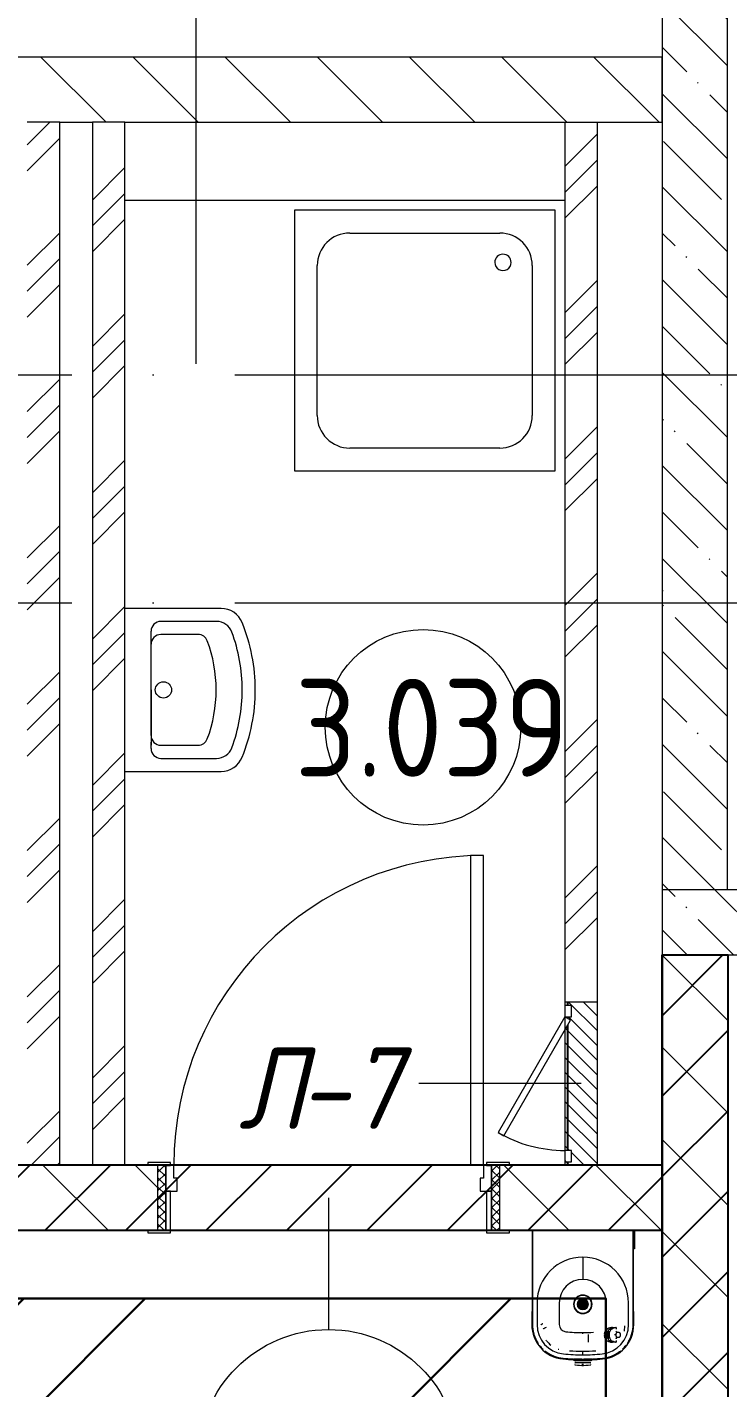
# Model space of a CAD drawing. Header units: millimetres. Extents: x -68946 to 690821, y -552984 to 293768.
# Drawn here: x 162603 to 164753, y -209989 to -205814 of the extents above; entities that cross this region are included whole.
import ezdxf

# ---------------------------------------------------------------- set-up
doc = ezdxf.new("R2010")
doc.units = ezdxf.units.MM
doc.linetypes.add('ADSK_Линия сетки', pattern=[2500, 2000, -250, 0, -250])
for name, color, linetype, lineweight in [('0) блоки', 250, 'Continuous', 25), ('1.2) Стяжка 6 вып.', 30, 'Continuous', 30), ('1.3) Звуко-изол           6 вып.', 90, 'Continuous', 30), ('1.4) Стяжка 6 вып.', 30, 'Continuous', 30), ('A-AREA-____-IDEN', 250, 'Continuous', 9), ('A-DETL-GENF-OTLN', 250, 'Continuous', 5), ('A-DOOR-____-IDEN', 250, 'Continuous', 9), ('A-DOOR-____-MCUT', 250, 'Continuous', 5), ('A-DOOR-____-OTLN', 250, 'Continuous', 5), ('A-DOOR-FRAM-MCUT', 250, 'Continuous', 5), ('A-DOOR-FRAM-OTLN', 250, 'Continuous', 5), ('A-FLOR-____-IDEN', 250, 'Continuous', 9), ('A-FLOR-____-OTLN', 250, 'Continuous', 9), ('A-GENM-____-MCUT', 250, 'Continuous', 25), ('A-GENM-____-OTLN', 250, 'Continuous', 9), ('A-WALL-____-MCUT', 250, 'Continuous', 13), ('A-WALL-____-PATT', 250, 'Continuous', 13), ('I-WALL-____-OTLN', 250, 'Continuous', 9), ('P-SANR-FIXT-OTLN', 250, 'Continuous', 9), ('S-GRID-____-OTLN', 250, 'Continuous', 9)]:
    doc.layers.add(name, color=color, linetype=linetype, lineweight=lineweight)
doc.styles.add('ISOCPEUR_1', font='isocpeur.ttf', dxfattribs={"width": 0.9, "height": 250})
doc.styles.add('ISOCPEUR_I', font='isocpeui.ttf', dxfattribs={"width": 0.9, "height": 12.5})
pattern_1 = [(135, (28052.9, -258555.93), (-141.42136, -141.42136), [])]
pattern_2 = [(45, (28052.9, -258555.93), (-224.5064, 224.5064), []), (45, (28132.28, -258555.93), (0, 449.0128), []), (45, (27973.53, -258555.93), (0, 449.0128), [])]
pattern_3 = [(135, (28052.9, -258555.93), (-142.5612, -142.5612), []), (135, (28195.47, -258555.93), (-142.5612, -142.5612), [252.016, -50.403, 3.353, -47.05])]

# ---------------------------------------------------------------- blocks, each defined once
blk = doc.blocks.new('SND_Aquanet_Душевой поддон_HX108_Квадратный_С опорами_Сантехкомплект__$ - 800х800-V29-АР1_Маркировочный план 3 этажа секция 2_3')
at = {"layer": 'P-SANR-FIXT-OTLN', "lineweight": 5}
for p, q in [((400, 400), (-400, 400)), ((-400, 400), (-400, -400)), ((400, -400), (400, 400)), ((-230, 330), (230, 330)), ((-330, -230), (-330, 230)), ((330, 230), (330, -230)), ((230, -330), (-230, -330)), ((-400, -400), (400, -400))]:
    blk.add_line(p, q, dxfattribs=at)
for centre, radius, start, end in [((-230, 230), 100, 90, 180), ((230, 230), 100, 0, 90), ((-240, 240), 25, 90, 270), ((-240, 240), 25, 270, 90), ((-230, -230), 100, 180, 270), ((230, -230), 100, 270, 0)]:
    blk.add_arc(centre, radius, start, end, dxfattribs=at)
blk = doc.blocks.new('HDF-EBP_SINK - HDF-EBP_SINK-V70-АР1_Маркировочный план 3 этажа секция 2_3')
at = {"layer": 'A-GENM-____-OTLN', "lineweight": 5}
for p, q in [((-154.4, -367.1), (-154.4, -77.5)), ((-154.4, -77.5), (-154.4, -367.1)), ((154.4, -77.5), (154.4, -367.1)), ((154.4, -367.1), (154.4, -77.5)), ((-154.4, -326.9), (-156.6, -326.9)), ((-156.6, -326.9), (-156.6, -367.1)), ((-140.4, -300.5), (-140.5, -367)), ((-72.1, -300.6), (-72.2, -367.1)), ((72.2, -358.4), (72.1, -300.6)), ((140.5, -367), (140.4, -300.5)), ((156.6, -326.9), (154.4, -326.9)), ((156.6, -367.1), (156.6, -326.9)), ((128.5, -371), (126.6, -387.1)), ((67.9, -392.4), (67.9, -390.6)), ((67.9, -406.3), (67.9, -404.6)), ((71.6, -383.4), (71.6, -413.5)), ((72.3, -396.8), (75, -396.8)), ((75, -399.9), (72.3, -399.9)), ((75, -393.5), (76.5, -393)), ((75, -393.5), (76.5, -393)), ((75, -396.8), (75, -393.5)), ((75, -396.8), (76.6, -396.8)), ((75, -403.2), (75, -399.9)), ((76.6, -399.9), (75, -399.9)), ((76.5, -403.7), (75, -403.2)), ((77.7, -404.1), (75, -403.2)), ((76.6, -393.5), (76.6, -396.8)), ((76.6, -399.9), (76.6, -403.2)), ((76.6, -403.2), (77.8, -403.6)), ((77.1, -408), (77.1, -388.9)), ((77.2, -388.1), (82.5, -388.1)), ((82.5, -408.8), (77.2, -408.8)), ((78, -396.8), (79.3, -396.8)), ((87.2, -381.6), (80.2, -381.6)), ((80.2, -415.3), (87.2, -415.3)), ((94.1, -378), (85.8, -378)), ((93, -376), (102.1, -376)), ((102.5, -376), (102.5, -381.2)), ((102.5, -408.7), (102.5, -410.5)), ((102.5, -415.7), (102.5, -420.9)), ((94.1, -418.9), (85.8, -418.9)), ((102.1, -421), (93, -421)), ((-28.6, -475.3), (-28.6, -473)), ((-3.1, -473), (-28.6, -473)), ((-28.6, -475.3), (-23.1, -475.3)), ((28.6, -475.3), (-28.6, -475.3)), ((-24.6, -484.4), (-23.8, -484.1)), ((24.6, -484.4), (-24.6, -484.4)), ((-23.8, -484.1), (-23.2, -484.1)), ((23.8, -484.1), (-23.8, -484.1)), ((22.2, -477.8), (-22.2, -477.8)), ((22.2, -484.1), (-22.2, -484.1)), ((2.6, -489.7), (-2.6, -489.7)), ((-2.6, -489.7), (2.6, -489.7)), ((2.6, -492), (-2.6, -492)), ((-2.6, -492), (2.6, -492)), ((28.6, -473), (3.1, -473)), ((23.1, -473), (28.6, -473)), ((23.2, -484.1), (23.8, -484.1)), ((23.8, -484.1), (24.6, -484.4)), ((28.6, -473), (28.6, -475.3))]:
    blk.add_line(p, q, dxfattribs=at)
at = {"layer": 'A-GENM-____-OTLN', "lineweight": 5, "flags": 128}
for points in [[(67.3, -398.5), (67.1, -395.3), (67.4, -392.1), (67.8, -390.6)], [(68.1, -407.5), (67.4, -404.9), (67.1, -401.7), (67.3, -398.5)], [(82.7, -376.6), (78.8, -377.9), (75.3, -380), (72.3, -382.6), (69.9, -385.7), (68.1, -389.1)], [(68.1, -407.8), (69.9, -411.3), (72.3, -414.4), (75.3, -417), (78.8, -419), (82.7, -420.3)], [(77.5, -386.9), (78.7, -384), (80.2, -381.6)], [(80.2, -415.3), (78.7, -412.9), (77.5, -410)], [(80.2, -381.6), (83, -379.5), (85.8, -378)], [(85.8, -418.9), (83, -417.4), (80.2, -415.3)], [(88.2, -376.2), (85.4, -376.4), (82.7, -376.6)], [(85.8, -378), (88.3, -377.3), (90.9, -376.8)], [(82.7, -420.3), (85.4, -420.5), (88.2, -420.7)], [(90.9, -420.1), (88.3, -419.6), (85.8, -418.9)], [(-28.6, -475.3), (-28.2, -475.6), (-27.7, -475.9), (-27.3, -476.1), (-26.9, -476.4), (-26.4, -476.6), (-25.9, -476.8), (-25.5, -477), (-25, -477.2), (-24.5, -477.3), (-24, -477.5), (-23.5, -477.6), (-23, -477.7), (-22.5, -477.7), (-22.2, -477.8)], [(-24.6, -489.5), (-24.6, -489.5), (-24.6, -489.6), (-24.6, -489.6), (-24.6, -489.7), (-24.6, -489.7), (-24.6, -489.7), (-24.6, -489.8), (-24.5, -489.8), (-24.5, -489.9), (-24.5, -489.9), (-24.5, -489.9), (-24.5, -490), (-24.5, -490), (-24.4, -490), (-24.4, -490.1), (-24.4, -490.1), (-24.4, -490.1), (-24.3, -490.2), (-24.3, -490.2), (-24.3, -490.2), (-24.2, -490.2), (-24.2, -490.3), (-24.2, -490.3), (-24.1, -490.3), (-24.1, -490.3), (-24.1, -490.4), (-24, -490.4), (-24, -490.4), (-24, -490.4), (-23.9, -490.4), (-23.9, -490.4), (-23.8, -490.4), (-23.8, -490.5), (-23.8, -490.5), (-23.7, -490.5)], [(-23.7, -490.5), (-16.7, -491.3), (-9.6, -491.8), (-2.6, -492)], [(2.6, -492), (9.7, -491.8), (16.8, -491.3), (23.7, -490.5)], [(22.2, -477.8), (22.7, -477.7), (23.2, -477.6), (23.7, -477.5), (24.2, -477.4), (24.7, -477.3), (25.2, -477.1), (25.7, -476.9), (26.1, -476.7), (26.6, -476.5), (27, -476.3), (27.5, -476), (27.9, -475.8), (28.3, -475.5), (28.6, -475.3)], [(23.7, -490.5), (23.8, -490.5), (23.8, -490.5), (23.9, -490.4), (23.9, -490.4), (23.9, -490.4), (24, -490.4), (24, -490.4), (24, -490.4), (24.1, -490.4), (24.1, -490.3), (24.1, -490.3), (24.2, -490.3), (24.2, -490.3), (24.2, -490.2), (24.3, -490.2), (24.3, -490.2), (24.3, -490.2), (24.4, -490.1), (24.4, -490.1), (24.4, -490.1), (24.4, -490), (24.5, -490), (24.5, -490), (24.5, -489.9), (24.5, -489.9), (24.5, -489.9), (24.5, -489.8), (24.6, -489.8), (24.6, -489.7), (24.6, -489.7), (24.6, -489.7), (24.6, -489.6), (24.6, -489.6), (24.6, -489.5), (24.6, -489.5)]]:
    blk.add_lwpolyline(points, dxfattribs=at)
at = {"layer": 'A-GENM-____-OTLN', "lineweight": 5}
for centre, radius in [((0, -304.7), 16.2), ((0, -304.7), 15.1), ((0, -304.7), 14.3), ((0, -293.2), 2.38), ((-11.5, -304.7), 2.38), ((-10, -298.9), 2.38), ((-10, -310.5), 2.38), ((-5.9, -304.7), 2.38), ((-5.8, -294.7), 2.38), ((-5.8, -314.7), 2.38), ((-2.8, -299.9), 2.38), ((-2.8, -309.5), 2.38), ((0, -316.2), 2.38), ((0, -304.7), 1.68), ((2.8, -299.9), 2.38), ((2.8, -309.5), 2.38), ((5.7, -294.7), 2.38), ((5.7, -314.7), 2.38), ((5.9, -304.7), 2.38), ((10, -298.9), 2.38), ((10, -310.5), 2.38), ((11.5, -304.7), 2.38)]:
    blk.add_circle(centre, radius, dxfattribs=at)
for centre, radius, start, end in [((0.2, -300.6), 140.6, 90.0806, 179.9517), ((-0.2, -300.6), 140.6, 0.0483, 89.9194), ((0.2, -300.6), 72.3, 90.1567, 179.9517), ((-0.2, -300.6), 72.3, 0.0483, 89.8433), ((0, -304.7), 28.5, 0, 180), ((0, -304.7), 28.5, 0, 180), ((0, -304.7), 27.1, 0, 180), ((0, -304.7), 16.2, 0, 180), ((0, -304.7), 15.1, 0, 180), ((0, -304.7), 15.1, 0, 180), ((0, -304.7), 15.1, 0, 180), ((0, -304.7), 15.1, 0, 180), ((0, -304.7), 14.3, 0, 180), ((0, -304.7), 14.3, 0, 180), ((0, -304.7), 14.3, 0, 180), ((0, -304.7), 14.3, 0, 180), ((0, -293.2), 2.38, 0, 180), ((0, -293.2), 2.38, 0, 180), ((0, -304.7), 28.5, 180, 360), ((0, -304.7), 28.5, 180, 360), ((0, -304.7), 27.1, 180, 0), ((0, -304.7), 16.2, 180, 0), ((0, -304.7), 15.1, 180, 360), ((0, -304.7), 15.1, 180, 0), ((0, -304.7), 15.1, 180, 0), ((0, -304.7), 15.1, 180, 0), ((0, -304.7), 14.3, 180, 360), ((0, -304.7), 14.3, 180, 0), ((0, -304.7), 14.3, 180, 0), ((0, -304.7), 14.3, 180, 0), ((-11.5, -304.7), 2.38, 360, 180), ((-11.5, -304.7), 2.38, 0, 180), ((-11.5, -304.7), 2.38, 180, 0), ((-11.5, -304.7), 2.38, 180, 360), ((-10, -298.9), 2.38, 0, 180), ((-10, -298.9), 2.38, 0, 180), ((-10, -298.9), 2.38, 180, 0), ((-10, -298.9), 2.38, 180, 360), ((-10, -310.5), 2.38, 0, 180), ((-10, -310.5), 2.38, 360, 180), ((-10, -310.5), 2.38, 180, 0), ((-10, -310.5), 2.38, 180, 0), ((0, -304.7), 11, 90, 270), ((-5.9, -304.7), 2.38, 0, 180), ((-5.9, -304.7), 2.38, 105, 180), ((-5.9, -304.7), 2.38, 180, 0), ((-5.9, -304.7), 2.38, 180, 255), ((-5.8, -294.7), 2.38, 0, 180), ((-5.8, -294.7), 2.38, 0, 180), ((-5.8, -294.7), 2.38, 180, 0), ((-5.8, -294.7), 2.38, 180, 360), ((-5.8, -314.7), 2.38, 0, 180), ((-5.8, -314.7), 2.38, 0, 180), ((-5.8, -314.7), 2.38, 180, 0), ((-5.8, -314.7), 2.38, 180, 0), ((-5.9, -304.7), 2.38, 0, 90), ((-5.9, -304.7), 2.38, 270, 0), ((-2.8, -299.9), 2.38, 0, 180), ((-2.8, -299.9), 2.38, 0, 180), ((-2.8, -299.9), 2.38, 180, 0), ((-2.8, -309.5), 2.38, 0, 180), ((-2.8, -309.5), 2.38, 180, 0), ((-2.8, -309.5), 2.38, 180, 0), ((-2.8, -299.9), 2.38, 195, 0), ((-2.8, -309.5), 2.38, 0, 165), ((0, -293.2), 2.38, 180, 0), ((0, -293.2), 2.38, 180, 255), ((0, -316.2), 2.38, 0, 180), ((0, -316.2), 2.38, 105, 180), ((0, -316.2), 2.38, 180, 0), ((0, -316.2), 2.38, 180, 0), ((0, -304.7), 1.68, 0, 180), ((0, -304.7), 1.68, 0, 180), ((0, -304.7), 1.68, 180, 0), ((0, -304.7), 1.68, 180, 0), ((0, -304.7), 11, 270, 90), ((2.8, -299.9), 2.38, 0, 180), ((2.8, -299.9), 2.38, 360, 180), ((2.8, -299.9), 2.38, 180, 0), ((2.8, -299.9), 2.38, 180, 345), ((2.8, -309.5), 2.38, 0, 180), ((2.8, -309.5), 2.38, 15, 180), ((2.8, -309.5), 2.38, 180, 0), ((2.8, -309.5), 2.38, 180, 0), ((0, -293.2), 2.38, 285, 0), ((0, -316.2), 2.38, 0, 75), ((5.7, -294.7), 2.38, 0, 180), ((5.7, -294.7), 2.38, 360, 180), ((5.7, -294.7), 2.38, 180, 0), ((5.7, -294.7), 2.38, 180, 0), ((5.7, -314.7), 2.38, 0, 180), ((5.7, -314.7), 2.38, 0, 180), ((5.7, -314.7), 2.38, 180, 0), ((5.7, -314.7), 2.38, 180, 0), ((5.9, -304.7), 2.38, 90.0554, 180), ((5.9, -304.7), 2.38, 0, 180), ((5.9, -304.7), 2.38, 90, 180), ((5.9, -304.7), 2.38, 180, 0), ((5.9, -304.7), 2.38, 180, 270), ((5.9, -304.7), 2.38, 0, 75), ((5.9, -304.7), 2.38, 285, 0), ((10, -298.9), 2.38, 0, 180), ((10, -298.9), 2.38, 0, 180), ((10, -298.9), 2.38, 180, 0), ((10, -298.9), 2.38, 180, 360), ((10, -310.5), 2.38, 0, 180), ((10, -310.5), 2.38, 360, 180), ((10, -310.5), 2.38, 180, 0), ((10, -310.5), 2.38, 180, 0), ((11.5, -304.7), 2.38, 0, 180), ((11.5, -304.7), 2.38, 0, 180), ((11.5, -304.7), 2.38, 180, 0), ((11.5, -304.7), 2.38, 180, 0), ((-50.8, -367.1), 105.8, 180, 264.535), ((-50.8, -367.1), 103.6, 180, 213.814), ((-50.8, -367.1), 103.6, 180, 195.4934), ((-50.3, -367.1), 90.2, 179.9517, 264.2224), ((-50.3, -367.1), 21.9, 179.9517, 264.2224), ((50.3, -367.1), 90.2, 275.7776, 0.0483), ((50.8, -367.1), 105.8, 275.465, 360), ((50.8, -367.1), 103.6, 326.186, 0), ((50.8, -367.1), 103.6, 344.5066, 360), ((-50.8, -367.1), 103.6, 200.6535, 211.4163), ((-50.7, -367), 78.7, 217.0387, 219.2483), ((-4.3, 87.2), 478.5, 264.2224, 270.5192), ((4.3, 87.2), 478.5, 269.4808, 273.4686), ((94.7, -398.5), 4.73, 345.7649, 26.4947), ((94.7, -398.5), 13.1, 37.513, 57.2889), ((94.7, -398.5), 13.1, 305.7005, 322.487), ((50.8, -367.1), 103.6, 328.5837, 339.3465), ((-50.8, -367.1), 103.6, 217.8768, 226.8402), ((-50.8, -367.1), 103.6, 230.721, 264.535), ((-50.8, -367.1), 103.6, 233.1187, 243.8815), ((-50.4, -367.7), 78.4, 220.2117, 232.1223), ((-50.4, -367.7), 78.4, 251.32, 252.7791), ((-4.3, 87.2), 546.8, 264.2224, 270.4544), ((0.1, 182.5), 631, 266.2538, 273.652), ((4.3, 87.2), 546.8, 269.5456, 275.7776), ((50.8, -367.1), 103.6, 275.465, 309.279), ((50.8, -367.1), 103.6, 296.1185, 306.8813), ((50.8, -367.1), 103.6, 313.3418, 322.3052), ((-50.8, -367.1), 103.6, 249.0416, 264.535), ((0, 163.9), 639.2, 264.535, 267.5504), ((0, 163.9), 637, 264.535, 270), ((0, 163.9), 637, 264.535, 270), ((0, 163.9), 639.2, 267.6208, 267.7358), ((0, 163.9), 639.2, 267.8004, 267.927), ((0, 163.9), 637, 270, 275.465), ((0, 163.9), 637, 270, 275.465), ((0, 163.9), 639.2, 272.515, 275.465), ((50.8, -367.1), 103.6, 275.465, 290.9584)]:
    blk.add_arc(centre, radius, start, end, dxfattribs=at)
for centre, major_axis, start_param, end_param in [((75.8, -398.3), (0, 5), 0.221966, 1.262588), ((75.8, -398.3), (0, 5), 1.879005, 2.919627), ((78.8, -398.3), (0, 5.94), 1.312399, 1.570796), ((78.8, -398.3), (0, 5.94), 1.570796, 1.829193), ((75.8, -398.3), (0, 5), 3.357204, 4.367651), ((75.8, -398.3), (0, 5), 5.020598, 5.432897)]:
    blk.add_ellipse(centre, major_axis=major_axis, ratio=0.731354, start_param=start_param, end_param=end_param, dxfattribs=at)
for points, knots in [([(0, -160), (0, -160.8), (0, -162.5), (0, -165), (0, -167.3), (0, -169.2), (0, -170.8), (0, -172), (0, -172.7), (0, -173.2), (0, -173.6), (0, -174.4), (0, -175.8), (0, -178.5), (0, -182.4), (0, -185.8), (0, -188.6), (0, -190.8), (0, -193.1), (0, -195.3), (0, -197.5), (0, -199.7), (0, -202), (0, -205.1), (0, -209), (0, -213.7), (0, -220), (0, -225), (0, -228.3)], [-1, -1, -1, -1, -0.972222, -0.944444, -0.916667, -0.888889, -0.861111, -0.833333, -0.805556, -0.777778, -0.75, -0.722222, -0.666667, -0.611111, -0.555556, -0.5, -0.472222, -0.444444, -0.416667, -0.388889, -0.361111, -0.333333, -0.305556, -0.277778, -0.222222, -0.166667, -0.111111, 0, 0, 0, 0]), ([(-128.6, -367.4), (-128.2, -367.2), (-127.4, -366.7), (-126.2, -366), (-124.8, -365.1), (-123.5, -364.3), (-123.2, -364.1), (-123.2, -364.1)], [-1, -1, -1, -1, -0.857143, -0.714286, -0.571429, -0.285714, 0, 0, 0, 0]), ([(-116.1, -376.9), (-116.1, -376.9), (-115.6, -376.6), (-113.6, -375.6), (-111.8, -374.5)], [-1, -1, -1, -1, -0.8571429, -0.5714286, -0.5714286, -0.5714286, -0.5714286]), ([(-121.6, -380), (-121, -379.6), (-119.7, -378.9), (-117.9, -377.9), (-116.7, -377.3), (-116.3, -377), (-116.2, -377)], [-1, -1, -1, -1, -0.7857143, -0.5714286, -0.2857143, -0.1428571, -0.1428571, -0.1428571, -0.1428571]), ([(17.9, -414.5), (17.9, -414.5), (17.9, -413.9), (17.9, -410.9), (17.9, -406.2), (17.9, -401.9), (18, -398.8), (18, -397.1)], [-1, -1, -1, -1, -0.8571429, -0.5714286, -0.4285714, -0.2857143, -0.1428571, -0.1428571, -0.1428571, -0.1428571]), ([(17.9, -420.8), (17.9, -420.1), (17.9, -418.7), (17.9, -416.6), (17.9, -415.2), (17.9, -414.7), (17.9, -414.6)], [-1, -1, -1, -1, -0.7857143, -0.5714286, -0.2857143, -0.1428571, -0.1428571, -0.1428571, -0.1428571]), ([(68.1, -389.1), (68.1, -389.3), (68, -389.5), (68, -389.9), (68, -390.1), (67.9, -390.4), (67.9, -390.6), (67.9, -390.6)], [0, 0, 0, 0, 0.1, 0.15, 0.2, 0.25, 0.3, 0.3, 0.3, 0.3]), ([(68, -405.8), (68, -405.9), (67.9, -406.2), (67.9, -406.5), (68, -406.8), (68, -407), (68, -407.4), (68.1, -407.6), (68.1, -407.8)], [0.6, 0.6, 0.6, 0.6, 0.7, 0.75, 0.8, 0.85, 0.9, 1, 1, 1, 1]), ([(77.2, -408.8), (77.1, -408.1), (77.2, -406.7), (77.5, -404.8), (77.8, -403.5), (78, -402.7), (78.1, -402.1), (78.2, -401.5), (78.4, -400.9), (78.5, -400.3), (78.6, -399.7), (78.6, -399.1), (78.6, -398.5), (78.6, -397.8), (78.6, -397.2), (78.5, -396.6), (78.4, -396), (78.2, -395.4), (78.1, -394.8), (78, -394.2), (77.8, -393.5), (77.5, -392.1), (77.2, -390.2), (77.1, -388.8), (77.2, -388.1)], [0, 0, 0, 0, 0.111111, 0.222222, 0.277778, 0.305556, 0.333333, 0.361111, 0.388889, 0.416667, 0.444444, 0.472222, 0.5, 0.527778, 0.555556, 0.583333, 0.611111, 0.638889, 0.666667, 0.694444, 0.722222, 0.777778, 0.888889, 1, 1, 1, 1]), ([(82.7, -388.1), (82.1, -389.3), (81.2, -391.9), (80.5, -395.8), (80.4, -399), (80.6, -401.3), (80.8, -402.9), (81.2, -404.5), (81.7, -406.5), (82.3, -407.9), (82.7, -408.8)], [0, 0, 0, 0, 0.2, 0.4, 0.55, 0.625, 0.7, 0.775, 0.85, 1, 1, 1, 1]), ([(94.3, -376.6), (95.7, -376.5), (98.2, -376.3), (100.8, -376), (102.2, -375.9), (102.5, -376), (102.5, -376)], [0, 0, 0, 0, 0.1666667, 0.3333333, 0.5, 0.6188068, 0.6188068, 0.6188068, 0.6188068]), ([(105, -406.4), (104.7, -406.3), (104.2, -405.8), (103.7, -404.9), (103.4, -404.2), (103.2, -403.7), (103.1, -403.3), (103, -402.9), (102.8, -402.3), (102.7, -401.6), (102.6, -401), (102.5, -400.5), (102.5, -399.9), (102.4, -399.2), (102.4, -398.4), (102.4, -397.7), (102.5, -397.1), (102.5, -396.6), (102.6, -395.7), (102.8, -394.9), (102.9, -394.4)], [-1, -1, -1, -1, -0.8, -0.7, -0.65, -0.6, -0.575, -0.55, -0.5, -0.45, -0.4, -0.375, -0.35, -0.3, -0.25, -0.2, -0.175, -0.15, -0.1, 0, 0, 0, 0]), ([(111, -390.3), (111.3, -390.4), (111.7, -390.6), (112.1, -391), (112.4, -391.2), (112.5, -391.3), (112.6, -391.4), (112.7, -391.5), (112.8, -391.6), (113, -391.8), (113.3, -392.2), (113.6, -392.6), (113.8, -393), (113.9, -393.3), (113.9, -393.5), (114, -393.7), (114.1, -394.1), (114.2, -394.5), (114.4, -395.2), (114.6, -396.1), (114.7, -397.1), (114.8, -397.9), (114.8, -398.3), (114.9, -398.6), (114.8, -398.9), (114.8, -399.4), (114.7, -400.1), (114.6, -401), (114.4, -401.9), (114.2, -402.5), (114.1, -402.9), (114, -403.2), (113.9, -403.4), (113.9, -403.5), (113.8, -403.7), (113.7, -404), (113.6, -404.3), (113.3, -404.8), (113, -405.1), (112.8, -405.3), (112.6, -405.4), (112.5, -405.6), (112.4, -405.7), (112.1, -406), (111.8, -406.2), (111.4, -406.4), (110.8, -406.7), (110.1, -406.9), (108.9, -407.1), (107.2, -407), (105.8, -406.7), (105, -406.4)], [-1, -1, -1, -1, -0.944444, -0.916667, -0.902778, -0.895833, -0.888889, -0.881944, -0.875, -0.861111, -0.833333, -0.805556, -0.791667, -0.784722, -0.777778, -0.770833, -0.763889, -0.75, -0.736111, -0.722222, -0.694444, -0.680556, -0.673611, -0.666667, -0.659722, -0.652778, -0.638889, -0.611111, -0.597222, -0.583333, -0.569444, -0.5625, -0.559028, -0.555556, -0.548611, -0.541667, -0.527778, -0.5, -0.472222, -0.458333, -0.451389, -0.444444, -0.430556, -0.416667, -0.388889, -0.361111, -0.333333, -0.277778, -0.222222, -0.111111, 0, 0, 0, 0]), ([(0, -459.6), (0, -458.7), (0, -457), (0, -454.6), (0, -452.3), (0, -450.4), (0, -449.1), (0, -448.5), (0, -448.4)], [-1, -1, -1, -1, -0.9722222, -0.9444444, -0.9166667, -0.8888889, -0.8611111, -0.852685, -0.852685, -0.852685, -0.852685]), ([(102.4, -420.9), (102.4, -421), (101.5, -421), (98.2, -420.7), (95.7, -420.4), (94.3, -420.3)], [0.3811932, 0.3811932, 0.3811932, 0.3811932, 0.6666667, 0.8333333, 1, 1, 1, 1])]:
    blk.add_open_spline(points, degree=3, knots=knots, dxfattribs=at)
for points in [[(-123.2, -364.1), (-123.2, -364.1), (-123, -364), (-122.7, -363.8)], [(0, -395.6), (0, -394.2), (0, -392.7), (0, -391.3)], [(67.9, -390.6), (67.9, -390.8), (68, -391), (68, -391.2)], [(77.2, -388.1), (77.2, -387.9), (77.3, -387.5), (77.4, -387.1), (77.5, -386.9)], [(77.5, -410), (77.4, -409.8), (77.3, -409.5), (77.2, -409), (77.2, -408.8)], [(87.2, -381.6), (86.4, -382.5), (84.8, -384.4), (83.4, -386.8), (82.7, -388.1)], [(82.7, -408.8), (83.4, -410.1), (84.8, -412.5), (86.4, -414.5), (87.2, -415.3)], [(94.1, -378), (93, -378.4), (90.7, -379.4), (88.4, -380.8), (87.2, -381.6)], [(87.2, -415.3), (88.4, -416.1), (90.7, -417.5), (93, -418.5), (94.1, -418.9)], [(91.2, -376), (90.4, -376.1), (89.3, -376.2), (88.2, -376.2)], [(90.9, -376.8), (91.7, -376.6), (93.1, -376.3), (93.6, -376.1), (93.6, -376.1)], [(93.6, -376.8), (93.9, -376.7), (94.1, -376.7), (94.3, -376.6)], [(99.3, -376.8), (98.5, -377), (96.8, -377.3), (95, -377.8), (94.1, -378)], [(102.4, -376.1), (102.2, -376.2), (101.1, -376.5), (99.3, -376.8)], [(102.4, -409.9), (102.4, -409.6), (102.4, -409.3), (102.3, -409.1)], [(102.9, -394.4), (103.2, -393.3), (103.8, -391.5), (104.6, -390.7), (105, -390.5)], [(105, -390.5), (106.2, -390.1), (108.3, -389.7), (110.1, -390), (111, -390.3)], [(88.2, -420.7), (89.3, -420.8), (90.4, -420.8), (91.2, -420.9)], [(93.6, -420.8), (93.6, -420.8), (93.1, -420.6), (91.7, -420.3), (90.9, -420.1)], [(94.3, -420.3), (94.1, -420.3), (93.9, -420.2), (93.6, -420.1)], [(94.1, -418.9), (95, -419.2), (96.8, -419.6), (98.5, -419.9), (99.3, -420.1)], [(99.3, -420.1), (100.2, -420.3), (101.6, -420.6), (102.3, -420.8), (102.4, -420.8)]]:
    blk.add_open_spline(points, degree=3, dxfattribs=at)
blk = doc.blocks.new('Elkay_logo - Elkay_logo-V71-АР1_Маркировочный план 3 этажа секция 2_3')
at = {"layer": 'A-GENM-____-OTLN', "lineweight": 5}
for p, q in [((136413.3, 49050), (136413.3, 48994.2)), ((136414.1, 49050), (136414.1, 48995.2)), ((136413.3, 48993.4), (136409.4, 48993.4)), ((136413.3, 48995.2), (136414.1, 48995.2)), ((136413.3, 48994.2), (136413.3, 48993.4)), ((136413.3, 48993.4), (136413.3, 48994.2))]:
    blk.add_line(p, q, dxfattribs=at)
blk = doc.blocks.new('SND_2D_Раковина - 500x400-18975614-АР1_Маркировочный план 3 этажа секция 2_3')
at = {"layer": 'P-SANR-FIXT-OTLN', "lineweight": 5}
for p, q in [((-250, 180), (-250, -114.9)), ((-250, 180), (-250, -114.9)), ((-250, 180), (-250, -114.9)), ((250, -114.9), (250, 180)), ((250, -114.9), (250, 180)), ((250, -114.9), (250, 180)), ((-180, 100), (-160, 100)), ((0, 100), (-170, 100)), ((-140, 100), (140, 100)), ((140, 100), (180, 100)), ((-210, 70), (-210, -101.2)), ((-170, 70), (-170, -44.6)), ((170, -44.6), (170, 70)), ((210, -101.2), (210, 70))]:
    blk.add_line(p, q, dxfattribs=at)
blk.add_circle((0, 61.8), 25, dxfattribs=at)
for centre, radius, start, end in [((-180, 70), 30, 90, 180), ((-140, 70), 30, 90, 180), ((140, 70), 30, 360, 90), ((180, 70), 30, 360, 90), ((-140, -44.6), 30, 180, 249.4384), ((0, 328.6), 428.6, 249.4384, 270), ((0, 328.6), 428.6, 270, 290.5616), ((140, -44.6), 30, 290.5616, 0), ((-180, -114.9), 70, 180, 247.9087), ((-180, -114.9), 70, 180, 247.9087), ((-180, -114.9), 70, 180, 247.9087), ((-160, -101.2), 50, 180, 249.5815), ((160, -101.2), 50, 290.4185, 0), ((180, -114.9), 70, 292.0913, 0), ((180, -114.9), 70, 292.0913, 360), ((180, -114.9), 70, 292.0913, 0), ((0, 328.6), 508.6, 249.5815, 270), ((0, 328.6), 508.6, 270, 290.4185), ((0, 328.6), 548.6, 247.9087, 270), ((0, 328.6), 548.6, 247.9087, 270), ((0, 328.6), 548.6, 247.9087, 270), ((0, 328.6), 548.6, 270, 292.0913), ((0, 328.6), 548.6, 270, 292.0913), ((0, 328.6), 548.6, 270, 292.0913)]:
    blk.add_arc(centre, radius, start, end, dxfattribs=at)
blk = doc.blocks.new('Дверь_СКБ_1Ст_Внутренняя - Д-2л_1050x2100h_ПУИ-41843708-АР1_Маркировочный план 3 этажа секция 2_3')
at = {"layer": 'A-DOOR-____-OTLN'}
h = blk.add_hatch(dxfattribs=at)
h.set_pattern_fill('FP_36', color=256, style=0, pattern_type=2)
h.set_pattern_definition([(135, (1776.41, 164.685), (-14.14214, -14.14214), []), (225, (1776.41, 164.685), (14.14214, -14.14214), [])])
h.paths.add_polyline_path([(537.5, -100), (537.5, 100), (512.5, 100), (512.5, -100), (537.1, -100)])
at = {"layer": 'A-DOOR-FRAM-OTLN'}
h = blk.add_hatch(dxfattribs=at)
h.set_pattern_fill('FP_37', color=256, style=0, pattern_type=2)
h.set_pattern_definition([(45, (-346.384, 164.685), (-14.1421, 14.1421), []), (135, (-346.384, 164.685), (-14.1421, -14.1421), [])])
h.paths.add_polyline_path([(-487.5, -100), (-487.5, 100), (-512.5, 100), (-512.5, -100)])
at = {"layer": 'A-DOOR-____-MCUT'}
for p, q in [((487.5, 1050), (447.5, 1050)), ((447.5, 1050), (447.5, 100)), ((487.5, 100), (487.5, 1050)), ((447.5, 100), (487.5, 100))]:
    blk.add_line(p, q, dxfattribs=at)
at = {"layer": 'A-DOOR-____-OTLN'}
blk.add_arc((487.5, 100), 950, 90, 180, dxfattribs=at)
at = {"layer": 'A-DOOR-FRAM-MCUT'}
for p, q in [((-472.5, 108), (-542.5, 108)), ((-542.5, 108), (-542.5, 100)), ((-542.5, 100), (-472.5, 100)), ((-487.5, 100), (-512.5, 100)), ((-512.5, 100), (-512.5, -100)), ((-462.5, 100), (-487.5, 100)), ((-487.5, 100), (-487.5, 20)), ((-487.5, -100), (-487.5, 100)), ((-472.5, 100), (-487.5, 100)), ((-487.5, 100), (-487.5, 99)), ((-487.5, 99), (-472.5, 99)), ((-472.5, 100), (-472.5, 108)), ((-472.5, 99), (-472.5, 100)), ((-462.5, 60), (-462.5, 100)), ((487.5, 100), (487.5, 60)), ((512.5, 100), (487.5, 100)), ((567.5, 108), (497.5, 108)), ((497.5, 108), (497.5, 100)), ((512.5, 100), (497.5, 100)), ((497.5, 100), (497.5, 99)), ((497.5, 100), (567.5, 100)), ((497.5, 99), (512.5, 99)), ((512.5, 20), (512.5, 100)), ((537.5, 100), (512.5, 100)), ((512.5, 100), (512.5, -100)), ((512.5, 99), (512.5, 100)), ((537.5, -100), (537.5, 100)), ((567.5, 100), (567.5, 108)), ((-452.5, 60), (-462.5, 60)), ((-452.5, 20), (-452.5, 60)), ((487.5, 60), (477.5, 60)), ((477.5, 60), (477.5, 20)), ((-487.5, 20), (-452.5, 20)), ((-472.5, 20), (-487.5, 20)), ((-487.5, 20), (-487.5, -100)), ((-472.5, -100), (-472.5, 20)), ((477.5, 20), (512.5, 20)), ((512.5, 20), (497.5, 20)), ((497.5, 20), (497.5, -100)), ((512.5, -100), (512.5, 20)), ((-472.5, -100), (-542.5, -100)), ((-542.5, -100), (-542.5, -108)), ((-542.5, -108), (-472.5, -108)), ((-512.5, -100), (-487.5, -100)), ((-487.5, -100), (-472.5, -100)), ((-472.5, -108), (-472.5, -100)), ((497.5, -100), (512.5, -100)), ((567.5, -100), (497.5, -100)), ((497.5, -100), (497.5, -108)), ((497.5, -108), (567.5, -108)), ((512.5, -100), (537.5, -100)), ((567.5, -108), (567.5, -100))]:
    blk.add_line(p, q, dxfattribs=at)
blk = doc.blocks.new('АР_Люк - ЛРС_ВК_500х400_наружный_NCS S 1000-N-V202-АР1_Маркировочный план 3 этажа секция 2_3')
at = {"layer": 'A-DOOR-____-OTLN'}
h = blk.add_hatch(dxfattribs=at)
h.set_pattern_fill('FP_144', color=256, style=0, pattern_type=2)
h.set_pattern_definition([(45, (125, 0), (-22.6274, 22.6274), [])])
h.paths.add_polyline_path([(-125, -50), (375, -50), (375, 50), (365, 50), (365, 30), (330, 30), (330, 50), (320, 32.7), (290, 50), (-125, 50), (-125, 30)])
h.paths.add_polyline_path([(-90, 43), (-80, 43), (-80, 41)])
h.paths.add_polyline_path([(-115, 48), (-90, 43), (-115, 43)])
h.paths.add_polyline_path([(-115, 30), (-115, 40), (-80, 40), (-80, 30)])
at = {"layer": 'A-DETL-GENF-OTLN', "lineweight": 5}
for p, q in [((375, 50), (-125, 50)), ((-125, 50), (-125, -50)), ((375, -50), (375, 50)), ((-125, -50), (375, -50))]:
    blk.add_line(p, q, dxfattribs=at)
at = {"layer": 'A-DOOR-____-MCUT', "lineweight": 5}
for p, q in [((-25.1, 255), (-35.1, 237.7)), ((330, 50), (-25.1, 255)), ((-35.1, 237.7), (320, 32.7)), ((-80, 50), (-115, 50)), ((-115, 50), (-115, 30)), ((-80, 30), (-80, 50)), ((320, 32.7), (330, 50)), ((365, 50), (330, 50)), ((330, 50), (330, 30)), ((365, 30), (365, 50)), ((-115, 30), (-80, 30)), ((330, 30), (365, 30))]:
    blk.add_line(p, q, dxfattribs=at)
blk.add_arc((330, 50), 410, 150, 180, dxfattribs=at)
at = {"layer": 'A-DOOR-____-OTLN'}
blk.add_line((330, 50), (-25.1, 255), dxfattribs=at)
blk = doc.blocks.new('ASML_АР_Отделка Люка - ВО Отделка люков_Грунтовка 0_Шпатлевка 0_Окраска 0_0-42722003-АР1_Маркировочный план 3 этажа секция 2_3')
at = {"layer": 'A-GENM-____-MCUT', "lineweight": 5}
for p, q in [((-240, 3), (-250, 3)), ((-250, 3), (-250, 0)), ((177.1, 3), (-205, 3)), ((205, 3), (201, 3)), ((250, 3), (240, 3)), ((250, 0), (250, 3)), ((-250, 0), (-240, 0)), ((-205, 0), (182.3, 0)), ((199.2, 0), (205, 0)), ((240, 0), (250, 0))]:
    blk.add_line(p, q, dxfattribs=at)
blk = doc.blocks.new('AAR_СКБ_Марка_Помещения_мал - Номер-28977439-АР1_Маркировочный план 3 этажа секция 2_3')
at = {"layer": 'A-AREA-____-IDEN'}
blk.add_circle((-0.028, 0), 3, dxfattribs=at)
blk = doc.blocks.new('ADSK_Марка_Дверь - Типоразмер_ADSK_Марка-30565456-АР1_Маркировочный план 3 этажа секция 2_3')
at = {"layer": 'A-DOOR-____-IDEN'}
blk.add_circle((0, 0), 4, dxfattribs=at)

msp = doc.modelspace()

# ---------------------------------------------------------------- hatches: boundary and pattern name
at = {"layer": '0) блоки'}
h = msp.add_hatch(dxfattribs=at)
h.set_pattern_fill('ANSI31', color=256, scale=55)
h.paths.add_polyline_path([(164551.4057, -208660.928), (164752.8838, -208660.928), (164752.8838, -213230.9602), (164551.4057, -213230.9602)])
h.paths.add_polyline_path([(160552.9067, -209505.928), (164552.9057, -209505.928), (164552.9057, -209305.928), (160552.9067, -209305.928)])
h.paths.add_polyline_path([(152572.9052, -209305.928), (150494.4904, -209305.928), (150494.4904, -209505.928), (152572.9052, -209505.928)])
h.paths.add_polyline_path([(142352.8845, -203010.6466), (145652.8838, -203010.6466), (145652.8838, -203210.6466), (142352.8845, -203210.6466)])
h.paths.add_polyline_path([(145652.8838, -205450.9286), (142352.8845, -205450.9286), (142352.8845, -205249.6036), (145652.8838, -205249.6036)])
h.paths.add_polyline_path([(145652.8838, -206680.9292), (145852.9057, -206680.9292), (145852.9057, -200380.9292), (145652.8838, -200380.9292)])
h.paths.add_polyline_path([(145852.9057, -209505.928), (145652.8838, -209505.928), (145652.8838, -207080.9292), (145852.9057, -207080.9292)])
h.paths.add_polyline_path([(142152.8845, -203010.6466), (142352.8845, -203010.6466), (142352.8845, -205450.9286), (142152.8845, -205450.9286)])
at = {"layer": '1.2) Стяжка 6 вып.', "lineweight": 30}
h = msp.add_hatch(dxfattribs=at)
h.set_pattern_fill('ANSI31', color=256, scale=333)
h.paths.add_polyline_path([(160399.3995, -209715.6318), (160399.3995, -206236.2352), (157541.3288, -206236.2352), (157541.3288, -209715.6318), (146636.9124, -209715.6318), (146636.9124, -209654.7506), (137299.4799, -209654.7506), (137299.4799, -221743.9286), (146636.9124, -221743.9286), (146636.9124, -213063.0808), (164378.786, -213063.0808), (164378.786, -209715.6318)])
at = {"layer": '1.3) Звуко-изол           6 вып.', "lineweight": 30}
h = msp.add_hatch(dxfattribs=at)
h.set_pattern_fill('ANSI31', color=256, scale=500)
h.paths.add_polyline_path([(160399.3995, -209715.6318), (160399.3995, -206236.2352), (157541.3288, -206236.2352), (157541.3288, -209715.6318), (146636.9124, -209715.6318), (146636.9124, -209654.7506), (137299.4799, -209654.7506), (137299.4799, -221743.9286), (146636.9124, -221743.9286), (146636.9124, -213063.0808), (164378.786, -213063.0808), (164378.786, -209715.6318)])
at = {"layer": '1.4) Стяжка 6 вып.', "lineweight": 30}
h = msp.add_hatch(dxfattribs=at)
h.set_pattern_fill('ANSI32', color=256, scale=333)
h.paths.add_polyline_path([(160399.3995, -209715.6318), (160399.3995, -206236.2352), (157541.3288, -206236.2352), (157541.3288, -209715.6318), (146636.9124, -209715.6318), (146636.9124, -209654.7506), (137299.4799, -209654.7506), (137299.4799, -221743.9286), (146636.9124, -221743.9286), (146636.9124, -213063.0808), (164378.786, -213063.0808), (164378.786, -209715.6318)])
at = {"layer": 'A-WALL-____-PATT', "lineweight": 15}
h = msp.add_hatch(dxfattribs=at)
h.set_pattern_fill('FP_19', color=256, style=0, pattern_type=2)
h.set_pattern_definition(pattern_3)
h.paths.add_polyline_path([(164551.9057, -208460.928), (164751.9057, -208460.928), (164751.4057, -199780.9286), (164551.9057, -199780.9286), (164551.9057, -208320.6205)])
h = msp.add_hatch(dxfattribs=at)
h.set_pattern_fill('FP_1', color=256, style=0, pattern_type=2)
h.set_pattern_definition(pattern_1)
h.paths.add_polyline_path([(160752.8838, -206105.926), (164551.9057, -206105.926), (164551.9057, -205905.926), (159412.9057, -205905.926), (159412.9057, -206105.926), (160716.5295, -206105.926)])
h.paths.add_polyline_path([(157422.885, -206105.926), (158312.9057, -206105.926), (158312.9057, -205905.926), (157422.885, -205905.926), (157422.885, -206005.9289)])
h = msp.add_hatch(dxfattribs=at)
h.set_pattern_fill('FP_11', color=256, style=0, pattern_type=2)
h.set_pattern_definition(pattern_2)
h.paths.add_polyline_path([(162702.8838, -209305.928), (162702.8838, -206105.926), (162602.8838, -206105.926), (162602.8838, -209305.928)])
h = msp.add_hatch(dxfattribs=at)
h.set_pattern_fill('FP_11', color=256, style=0, pattern_type=2)
h.set_pattern_definition(pattern_2)
h.paths.add_polyline_path([(162902.8838, -209305.928), (162902.8838, -206105.926), (162802.8838, -206105.926), (162802.8838, -209305.928)])
h = msp.add_hatch(dxfattribs=at)
h.set_pattern_fill('FP_11', color=256, style=0, pattern_type=2)
h.set_pattern_definition(pattern_2)
h.paths.add_polyline_path([(164259.9057, -208805.928), (164352.9057, -208805.928), (164352.9057, -206105.926), (164252.9057, -206105.926), (164252.9057, -208805.928)])
h = msp.add_hatch(dxfattribs=at)
h.set_pattern_fill('FP_19', color=256, style=0, pattern_type=2)
h.set_pattern_definition(pattern_3)
h.paths.add_polyline_path([(167431.4897, -208660.928), (168302.3838, -208660.928), (168302.3838, -208460.928), (164551.4057, -208460.928), (164551.4057, -208660.928), (167300.8496, -208660.928)])
h = msp.add_hatch(dxfattribs=at)
h.set_pattern_fill('FP_1', color=256, style=0, pattern_type=2)
h.set_pattern_definition(pattern_1)
h.paths.add_polyline_path([(164728.2838, -213230.9602), (164752.9057, -213230.9602), (164752.9057, -212700.9292), (164552.9057, -212700.9292), (164552.9057, -213230.9602), (164632.9057, -213230.9602)])
h.paths.add_polyline_path([(164552.9057, -210500.9292), (164752.9057, -210500.9292), (164751.9057, -208660.928), (164552.9057, -208660.928), (164552.9057, -210470.9292)])
h = msp.add_hatch(dxfattribs=at)
h.set_pattern_fill('FP_1', color=256, style=0, pattern_type=2)
h.set_pattern_definition(pattern_1)
h.paths.add_polyline_path([(162282.8838, -209505.928), (163002.8838, -209505.928), (163002.8838, -209305.928), (162252.8838, -209305.928), (162252.8838, -209505.928)])
h.paths.add_polyline_path([(164221.4326, -209505.928), (164552.9057, -209505.928), (164552.9057, -209305.928), (164052.8838, -209305.928), (164052.8838, -209505.928), (164082.8838, -209505.928)])
h.paths.add_polyline_path([(161152.8838, -209505.928), (161152.8838, -209305.928), (160552.9067, -209305.928), (160552.9067, -209505.928), (161122.8838, -209505.928)])

# ---------------------------------------------------------------- linework, layer by layer
at = {"layer": '0) блоки'}
for points in [[(164551.4057, -208660.928), (164752.8838, -208660.928), (164752.8838, -213230.9602), (164551.4057, -213230.9602)], [(160552.9067, -209505.928), (164552.9057, -209505.928), (164552.9057, -209305.928), (160552.9067, -209305.928)]]:
    msp.add_lwpolyline(points, close=True, dxfattribs=at)
at = {"layer": '1.2) Стяжка 6 вып.', "lineweight": 30}
msp.add_lwpolyline([(146636.9124, -209715.6318), (146636.9124, -209654.7506), (137299.4799, -209654.7506), (137299.4799, -221743.9286), (146636.9124, -221743.9286), (146636.9124, -213063.0808), (164378.786, -213063.0808), (164378.786, -209715.6318), (160399.3995, -209715.6318), (160399.3995, -206236.2352), (157541.3288, -206236.2352), (157541.3288, -209715.6318)], close=True, dxfattribs=at)
at = {"layer": 'A-DOOR-____-IDEN'}
for p, q in [((164302.9057, -209055.928), (163804.6645, -209055.928)), ((163527.8838, -209405.928), (163527.8838, -209810.428))]:
    msp.add_line(p, q, dxfattribs=at)
at = {"layer": 'A-FLOR-____-IDEN'}
msp.add_line((163121.7544, -206847.5792), (163121.7544, -205571.1399), dxfattribs=at)
at = {"layer": 'A-FLOR-____-OTLN', "lineweight": 5}
msp.add_line((164252.9057, -206345.926), (162902.8838, -206345.926), dxfattribs=at)
at = {"layer": 'A-WALL-____-MCUT', "color": 250, "lineweight": 15}
for p, q in [((164551.9057, -199780.9286), (164551.9057, -205905.926)), ((164751.9057, -208460.928), (164751.9057, -199780.9286)), ((164551.9057, -206105.926), (164551.9057, -208660.928)), ((168302.3838, -208460.928), (164551.4057, -208460.928)), ((164551.4057, -208460.928), (164551.4057, -208660.928)), ((168402.9057, -208460.928), (164751.9057, -208460.928)), ((164551.4057, -208660.928), (168302.3838, -208660.928)), ((164551.9057, -208660.928), (168402.9057, -208660.928))]:
    msp.add_line(p, q, dxfattribs=at)
at = {"layer": 'A-WALL-____-MCUT', "color": 7, "lineweight": 15}
for p, q in [((164551.9057, -205905.926), (159442.9057, -205905.926)), ((162702.8838, -206105.926), (162802.8838, -206105.926)), ((162702.8838, -209305.928), (162702.8838, -206105.926)), ((162802.8838, -206105.926), (162802.8838, -209305.928)), ((162902.8838, -206105.926), (164551.9057, -206105.926)), ((162902.8838, -209305.928), (162902.8838, -206105.926)), ((164252.9057, -206105.926), (164252.9057, -208815.928)), ((164352.9057, -209305.928), (164352.9057, -206105.926)), ((164552.9057, -208660.928), (164552.9057, -209305.928)), ((164252.9057, -208890.928), (164252.9057, -209260.928)), ((162802.8838, -209305.928), (162702.8838, -209305.928)), ((162972.8838, -209305.928), (162902.8838, -209305.928)), ((164082.8838, -209305.928), (164259.9057, -209305.928)), ((164252.9057, -209295.928), (164252.9057, -209305.928)), ((164262.9057, -209305.928), (164552.9057, -209305.928)), ((162282.8838, -209505.928), (162972.8838, -209505.928)), ((164082.8838, -209505.928), (164552.9057, -209505.928)), ((164552.9057, -209505.928), (164552.9057, -210470.9292))]:
    msp.add_line(p, q, dxfattribs=at)
at = {"layer": 'A-WALL-____-MCUT', "lineweight": 15}
for p, q in [((164551.9057, -206105.926), (164551.9057, -205905.926)), ((162702.8838, -206105.926), (162602.8838, -206105.926)), ((162902.8838, -206105.926), (162802.8838, -206105.926)), ((162602.8838, -209305.928), (162702.8838, -209305.928)), ((162802.8838, -209305.928), (162902.8838, -209305.928))]:
    msp.add_line(p, q, dxfattribs=at)
at = {"layer": 'I-WALL-____-OTLN', "lineweight": 15}
for p, q in [((163052.8838, -209305.928), (163962.8838, -209305.928)), ((164012.8838, -209505.928), (163042.8838, -209505.928))]:
    msp.add_line(p, q, dxfattribs=at)
at = {"layer": 'S-GRID-____-OTLN', "linetype": 'ADSK_Линия сетки'}
for p, q in [((164552.9057, -262294.7685), (164552.9057, -197353.9241)), ((93236.8325, -206880.9286), (181748.3453, -206880.9286)), ((93236.8325, -207580.9286), (184856.9445, -207580.9286))]:
    msp.add_line(p, q, dxfattribs=at)

# ---------------------------------------------------------------- block references
at = {"layer": 'A-AREA-____-IDEN', "xscale": 99.99999999999993, "yscale": 99.99999999999993, "zscale": 99.99999999999993}
msp.add_blockref('AAR_СКБ_Марка_Помещения_мал - Номер-28977439-АР1_Маркировочный план 3 этажа секция 2_3', (163820.4396, -207962.532), dxfattribs=at)
at = {"layer": 'A-DOOR-____-IDEN', "xscale": 99.99999999999993, "yscale": 99.99999999999993, "zscale": 99.99999999999993}
msp.add_blockref('ADSK_Марка_Дверь - Типоразмер_ADSK_Марка-30565456-АР1_Маркировочный план 3 этажа секция 2_3', (163527.8838, -210210.428), dxfattribs=at)
at = {"layer": 'A-DOOR-____-OTLN'}
msp.add_blockref('Дверь_СКБ_1Ст_Внутренняя - Д-2л_1050x2100h_ПУИ-41843708-АР1_Маркировочный план 3 этажа секция 2_3', (163515.3838, -209405.928), dxfattribs=at)
at = {"layer": 'A-DOOR-____-OTLN', "rotation": 90}
msp.add_blockref('АР_Люк - ЛРС_ВК_500х400_наружный_NCS S 1000-N-V202-АР1_Маркировочный план 3 этажа секция 2_3', (164302.9057, -209180.928), dxfattribs=at)
at = {"layer": 'A-GENM-____-OTLN', "lineweight": 5, "rotation": 90}
msp.add_blockref('ASML_АР_Отделка Люка - ВО Отделка люков_Грунтовка 0_Шпатлевка 0_Окраска 0_0-42722003-АР1_Маркировочный план 3 этажа секция 2_3', (164262.9057, -209055.928), dxfattribs=at)
at = {"layer": 'A-GENM-____-OTLN', "lineweight": 5}
for name, p in [('HDF-EBP_SINK - HDF-EBP_SINK-V70-АР1_Маркировочный план 3 этажа секция 2_3', (164307.8991, -209428.4292)), ('Elkay_logo - Elkay_logo-V71-АР1_Маркировочный план 3 этажа секция 2_3', (28052.9057, -258555.9292))]:
    msp.add_blockref(name, p, dxfattribs=at)
at = {"layer": 'P-SANR-FIXT-OTLN', "lineweight": 5}
for name, p, rotation in [('SND_Aquanet_Душевой поддон_HX108_Квадратный_С опорами_Сантехкомплект__$ - 800х800-V29-АР1_Маркировочный план 3 этажа секция 2_3', (163822.9057, -206775.926), 269.9999999999989), ('SND_2D_Раковина - 500x400-18975614-АР1_Маркировочный план 3 этажа секция 2_3', (163082.8838, -207847.8039), 89.9999999999999)]:
    msp.add_blockref(name, p, dxfattribs=dict(at, rotation=rotation))

# ---------------------------------------------------------------- texts
at = {"layer": 'A-AREA-____-IDEN', "insert": (163423.7004, -207813.8722), "char_height": 300, "width": 654.177, "attachment_point": 1, "style": 'ISOCPEUR_1'}
msp.add_mtext('3.039', dxfattribs=at)
at = {"layer": 'A-DOOR-____-IDEN', "char_height": 250, "attachment_point": 1, "style": 'ISOCPEUR_I'}
for s, insert, width in [('\\fISOCPEUR|b0|i1|c204|p34|;\\W.9;Л', (163251.1031, -208944.5738), 223.670812), ('-7', (163435.65, -208944.5738), 404.0505)]:
    msp.add_mtext(s, dxfattribs=dict(at, insert=insert, width=width))

doc.saveas('drawing.dxf')
